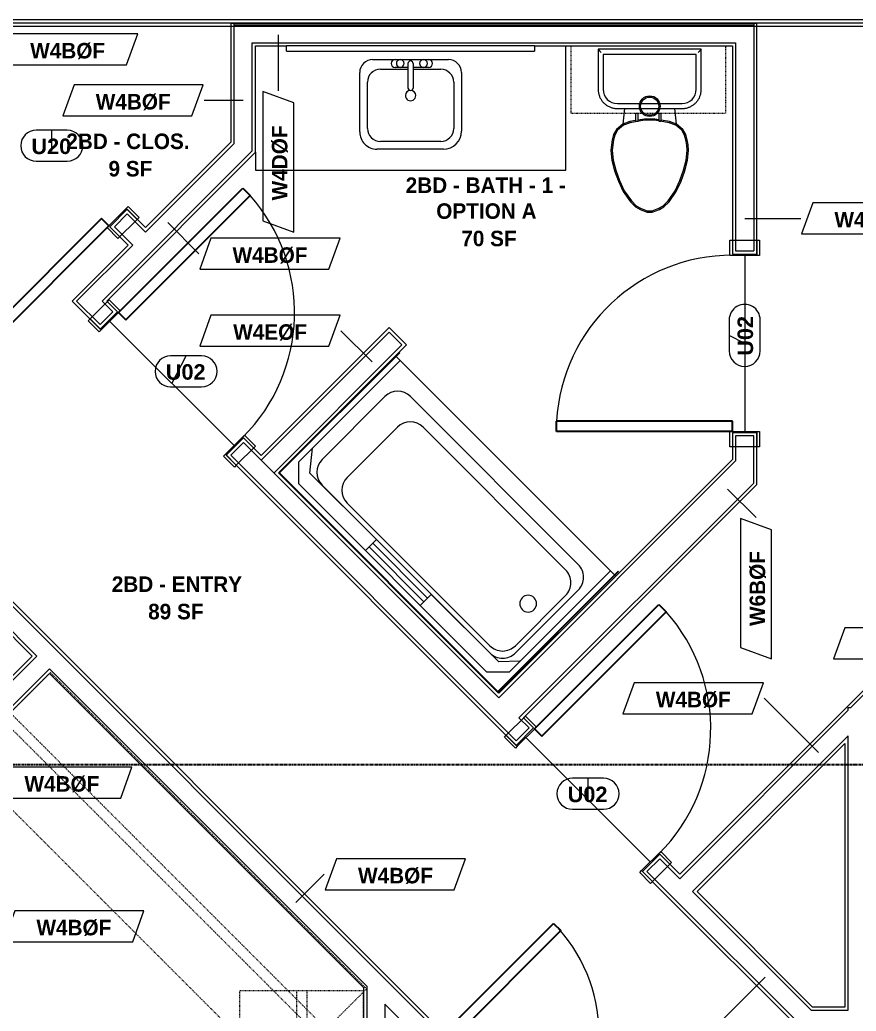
# Model space of a CAD drawing. Header units: inches. Extents: x -4058 to -1781, y 9814 to 12264.
# Drawn here: x -2421.8 to -2260, y 11487.6 to 11679.2 of the extents above; entities that cross this region are included whole.
import ezdxf

# ---------------------------------------------------------------- set-up
doc = ezdxf.new("R2010")
doc.units = ezdxf.units.IN
doc.header["$MEASUREMENT"] = 0
doc.linetypes.add('Dash', pattern=[0.25, 0.125, -0.125])
doc.linetypes.add('Grid Line 1_2_', pattern=[0.875, 0.5, -0.125, 0.125, -0.125])
for name, color, linetype, lineweight in [('0-1', 7, 'Continuous', 5), ('A-AREA-IDEN', 2, 'Continuous', 9), ('A-DOOR-3', 31, 'Continuous', 9), ('A-DOOR-4', 31, 'Continuous', 30), ('A-DOOR-IDEN', 31, 'Continuous', 9), ('A-FLOR-2', 192, 'Continuous', 9), ('A-WALL', 113, 'Continuous', 18), ('A-WALL-2', 250, 'Continuous', 18), ('A-WALL-3', 113, 'Continuous', 9), ('A-WALL-IDEN', 211, 'Continuous', 9), ('I-WALL-1', 7, 'Continuous', 9), ('I-WALL-2', 2, 'Continuous', 9), ('P-SANR-FIXT', 6, 'Continuous', 9), ('Q-CASE', 31, 'Continuous', 9), ('Q-CASE-1', 31, 'Dash', 9), ('Q-CASE-HDLN', 31, 'Dash', 9), ('S-GRID-1', 1, 'Grid Line 1_2_', 30)]:
    doc.layers.add(name, color=color, linetype=linetype, lineweight=lineweight)
doc.styles.add('Arial_B', font='arialbd.ttf', dxfattribs={"height": 3})
doc.styles.add('Century Gothic_B', font='GOTHICB.TTF', dxfattribs={"height": 3})

# ---------------------------------------------------------------- blocks, each defined once
blk = doc.blocks.new('CTR - 1st Phase - Common Walls_rvt-1-UNIT PLANS - 2ND FLOOR')
at = {"layer": 'A-WALL-2'}
for p, q in [((-2076.17, 11678.61), (-2437.85, 11678.61)), ((-2076.17, 11679.24), (-2437.22, 11679.24))]:
    blk.add_line(p, q, dxfattribs=at)
at = {"layer": 'I-WALL-1'}
blk.add_line((-2438.47, 11677.99), (-2076.17, 11677.99), dxfattribs=at)
blk = doc.blocks.new('CTR - 1st Phase - Structure_rvt-1-UNIT PLANS - 2ND FLOOR')
at = {"layer": 'S-GRID-1'}
blk.add_line((-1781.27, 11535.19), (-4041.78, 11535.19), dxfattribs=at)
blk = doc.blocks.new('SWING - SINGLE - FLUSH - SWING - FLUSH - 2-10 x 6-8 - PRIVACY-4346070-UNIT PLANS - 2ND FLOOR')
at = {"layer": 'A-DOOR-3'}
for p, q in [((-20, 2.37), (-20, 2.87)), ((-20, 2.87), (-17, 2.87)), ((-20, 2.37), (-17, 2.37)), ((-20, -2.88), (-20, 2.37)), ((-17, 2.37), (-20, 2.37)), ((-17, 2.87), (-17, 2.37)), ((-17, 2.37), (-17, -2.88)), ((17, 2.37), (17, 2.87)), ((17, 2.87), (20, 2.87)), ((17, 2.37), (20, 2.37)), ((17, -2.88), (17, 2.37)), ((20, 2.37), (17, 2.37)), ((20, 2.87), (20, 2.37)), ((20, 2.37), (20, -2.88)), ((-17, -2.88), (-20, -2.88)), ((20, -2.88), (17, -2.88))]:
    blk.add_line(p, q, dxfattribs=at)
blk.add_arc((17, -2.38), 34.07, 180, 266.6343, dxfattribs=at)
at = {"layer": 'A-DOOR-4'}
for p, q in [((15, -2.38), (15, -36.38)), ((17, -2.38), (15, -2.38)), ((17, -2.38), (17, -36.38)), ((17, -36.38), (15, -36.38))]:
    blk.add_line(p, q, dxfattribs=at)
blk = doc.blocks.new('SWING - SINGLE - FLUSH - SWING - FLUSH - 2-10 x 6-8 - PRIVACY-4346068-UNIT PLANS - 2ND FLOOR')
at = {"layer": 'A-DOOR-3'}
for p, q in [((-20, 2.37), (-20, 2.87)), ((-20, 2.87), (-17, 2.87)), ((-20, 2.37), (-17, 2.37)), ((-20, -2.88), (-20, 2.37)), ((-17, 2.37), (-20, 2.37)), ((-17, 2.87), (-17, 2.37)), ((-17, 2.37), (-17, -2.88)), ((17, 2.37), (17, 2.87)), ((17, 2.87), (20, 2.87)), ((17, 2.37), (20, 2.37)), ((17, -2.88), (17, 2.37)), ((20, 2.37), (17, 2.37)), ((20, 2.87), (20, 2.37)), ((20, 2.37), (20, -2.88)), ((-17, -2.88), (-20, -2.88)), ((20, -2.88), (17, -2.88))]:
    blk.add_line(p, q, dxfattribs=at)
blk.add_arc((17, -2.38), 34.07, 180, 266.6343, dxfattribs=at)
at = {"layer": 'A-DOOR-4'}
for p, q in [((15, -2.38), (15, -36.38)), ((17, -2.38), (15, -2.38)), ((17, -2.38), (17, -36.38)), ((17, -36.38), (15, -36.38))]:
    blk.add_line(p, q, dxfattribs=at)
blk = doc.blocks.new('M_Sink Vanity-Square - 500 x 440mm-1372835-UNIT PLANS - 2ND FLOOR')
at = {"layer": 'P-SANR-FIXT'}
for p, q in [((-5.72, 10.23), (7.14, 10.23)), ((-5.22, 8.73), (6.46, 8.73)), ((-9.22, -4.59), (-9.22, 6.73)), ((-7.72, -2.72), (-7.72, 6.23)), ((8.96, 6.23), (8.96, -2.72)), ((10.46, 6.91), (10.46, -4.59)), ((0.12, -6.33), (0.12, -1.59)), ((1.12, -6.33), (1.12, -1.59)), ((0.12, -5.22), (-5.22, -5.22)), ((-2.88, -5.59), (0.12, -5.59)), ((6.46, -5.22), (1.12, -5.22)), ((1.12, -5.59), (3.62, -5.59)), ((7.96, -7.09), (-6.72, -7.09)), ((3.62, -7.09), (-2.88, -7.09))]:
    blk.add_line(p, q, dxfattribs=at)
for centre, radius, start, end in [((-5.72, 6.73), 3.5, 90, 180), ((7.14, 6.91), 3.32, 360, 90), ((-5.22, 6.23), 2.5, 90, 180), ((6.46, 6.23), 2.5, 360, 90), ((0.62, -0.13), 1, 360, 180), ((0.62, -0.13), 1, 180, 0), ((0.62, -1.59), 0.5, 360, 180), ((-5.22, -2.72), 2.5, 180, 270), ((6.46, -2.72), 2.5, 270, 360), ((-6.72, -4.59), 2.5, 180, 270), ((-2.88, -6.34), 0.75, 90, 270), ((-1.88, -6.34), 0.75, 360, 180), ((2.62, -6.34), 0.75, 0, 180), ((3.62, -6.34), 0.75, 270, 90), ((7.96, -4.59), 2.5, 270, 0), ((-1.88, -6.34), 0.75, 180, 0), ((0.62, -6.33), 0.5, 180, 0), ((2.62, -6.34), 0.75, 180, 0)]:
    blk.add_arc(centre, radius, start, end, dxfattribs=at)
blk = doc.blocks.new('Bath Vanity - Bath Vanity 60_-V19-UNIT PLANS - 2ND FLOOR')
at = {"layer": 'Q-CASE'}
for p, q in [((30.74, 24), (-29.26, 24)), ((-29.26, 24), (-29.26, 0)), ((30.74, 20.56), (30.74, 24))]:
    blk.add_line(p, q, dxfattribs=at)
blk = doc.blocks.new('Toilet-Domestic-3D - Toilet-Domestic-3D-V20-UNIT PLANS - 2ND FLOOR')
at = {"layer": 'P-SANR-FIXT'}
for p, q in [((-9.98, 19.48), (-9.98, 11.75)), ((9.98, 19.48), (-9.98, 19.48)), ((-9.86, 19.36), (-9.98, 19.48)), ((9.98, 19.48), (9.86, 19.36)), ((9.98, 11.75), (9.98, 19.48)), ((9, 18.5), (-9, 18.5)), ((-9, 18.5), (-9, 11.75)), ((-9, 18.5), (-9, 11.75)), ((9, 18.5), (-9, 18.5)), ((9, 11.75), (9, 18.5)), ((9, 11.75), (9, 18.5)), ((-6.25, 9), (6.25, 9)), ((-6.25, 9), (6.25, 9)), ((-6.25, 8.02), (6.25, 8.02)), ((-4.86, 8.02), (-5.21, 5)), ((5.21, 5), (4.86, 8.02)), ((-1, 6), (-2.26, 5.78)), ((-1, 6), (-0.98, 5.75)), ((1, 6), (-1, 6)), ((1, 6), (0.98, 5.75)), ((1.75, 5.87), (1, 6)), ((3.84, 5.5), (2.24, 5.78)), ((-6.4, 4), (-6.97, 3)), ((-6.21, 3.84), (-6.73, 2.9)), ((-5.21, 5), (-6.4, 4)), ((-6.21, 3.84), (-6.4, 4)), ((-5.08, 4.78), (-6.21, 3.84)), ((-3.84, 5.5), (-5.21, 5)), ((-5.21, 5), (-5.08, 4.78)), ((-3.77, 5.26), (-5.08, 4.78)), ((-2.75, 5.69), (-3.84, 5.5)), ((-3.84, 5.5), (-3.77, 5.26)), ((-0.98, 5.75), (-3.77, 5.26)), ((0.98, 5.75), (-0.98, 5.75)), ((3.77, 5.26), (0.98, 5.75)), ((3.84, 5.5), (3.77, 5.26)), ((5.08, 4.78), (3.77, 5.26)), ((5.21, 5), (3.84, 5.5)), ((5.21, 5), (5.08, 4.78)), ((6.21, 3.84), (5.08, 4.78)), ((6.4, 4), (5.21, 5)), ((6.4, 4), (6.21, 3.84)), ((6.73, 2.9), (6.21, 3.84)), ((6.97, 3), (6.4, 4)), ((-7.24, 2), (-7.41, 1)), ((-6.97, 3), (-7.24, 2)), ((-7.24, 2), (-6.99, 1.95)), ((-6.99, 1.95), (-7.16, 0.96)), ((-6.73, 2.9), (-6.99, 1.95)), ((-6.97, 3), (-6.73, 2.9)), ((6.97, 3), (6.73, 2.9)), ((6.99, 1.95), (6.73, 2.9)), ((7.24, 2), (6.97, 3)), ((7.24, 2), (6.99, 1.95)), ((7.16, 0.96), (6.99, 1.95)), ((7.41, 1), (7.24, 2)), ((-7.41, 1), (-7.5, 0)), ((-7.41, 1), (-7.16, 0.96)), ((-7.16, 0.96), (-7.25, 0)), ((7.41, 1), (7.16, 0.96)), ((7.25, 0), (7.16, 0.96)), ((7.5, 0), (7.25, 0)), ((7.5, 0), (7.41, 1)), ((-7.5, 0), (-7.25, 0)), ((-7.5, 0), (-7.33, -1.99)), ((-7.25, 0), (-7.08, -1.95)), ((7.08, -1.95), (7.25, 0)), ((7.33, -1.99), (7.5, 0)), ((-7.33, -1.99), (-7.08, -1.95)), ((-7.33, -1.99), (-6.79, -4)), ((-7.08, -1.95), (-6.55, -3.92)), ((6.55, -3.92), (7.08, -1.95)), ((6.79, -4), (7.33, -1.99)), ((7.33, -1.99), (7.08, -1.95)), ((-6.79, -4), (-6.55, -3.92)), ((-6.79, -4), (-6.06, -6)), ((-6.55, -3.92), (-5.83, -5.9)), ((5.83, -5.9), (6.55, -3.92)), ((6.06, -6), (6.79, -4)), ((6.79, -4), (6.55, -3.92)), ((-6.06, -6), (-5.83, -5.9)), ((-6.06, -6), (-5.13, -8)), ((-5.83, -5.9), (-4.91, -7.88)), ((4.91, -7.88), (5.83, -5.9)), ((5.13, -8), (6.06, -6)), ((6.06, -6), (5.83, -5.9)), ((-5.13, -8), (-4.91, -7.88)), ((-5.13, -8), (-3.74, -10)), ((-4.91, -7.88), (-3.55, -9.84)), ((3.55, -9.84), (4.91, -7.88)), ((3.74, -10), (5.13, -8)), ((5.13, -8), (4.91, -7.88)), ((-3.74, -10), (-3.55, -9.84)), ((-3.74, -10), (-2.74, -11)), ((-3.55, -9.84), (-2.59, -10.8)), ((-2.74, -11), (-2.59, -10.8)), ((-2.74, -11), (-1.87, -11.5)), ((-2.59, -10.8), (-1.77, -11.27)), ((-1.87, -11.5), (-1.77, -11.27)), ((-1.87, -11.5), (-0.5, -12)), ((-1.77, -11.27), (-0.46, -11.75)), ((0.46, -11.75), (1.77, -11.27)), ((0.5, -12), (1.87, -11.5)), ((1.77, -11.27), (2.59, -10.8)), ((1.87, -11.5), (1.77, -11.27)), ((1.87, -11.5), (2.74, -11)), ((2.59, -10.8), (3.55, -9.84)), ((2.74, -11), (2.59, -10.8)), ((2.74, -11), (3.74, -10)), ((3.74, -10), (3.55, -9.84)), ((-0.5, -12), (-0.46, -11.75)), ((-0.5, -12), (0.5, -12)), ((-0.46, -11.75), (0.46, -11.75)), ((0.5, -12), (0.46, -11.75))]:
    blk.add_line(p, q, dxfattribs=at)
at = {"layer": 'P-SANR-FIXT', "flags": 128}
for points in [[(-9.98, 11.75), (-9.97, 11.6), (-9.97, 11.45), (-9.95, 11.3), (-9.93, 11.16), (-9.9, 11.01), (-9.87, 10.86), (-9.83, 10.72), (-9.79, 10.58), (-9.74, 10.44), (-9.68, 10.3), (-9.62, 10.16), (-9.56, 10.03), (-9.48, 9.9), (-9.41, 9.77), (-9.33, 9.65), (-9.24, 9.52), (-9.15, 9.41), (-9.05, 9.29), (-8.95, 9.18), (-8.85, 9.08), (-8.74, 8.97), (-8.62, 8.88), (-8.51, 8.78), (-8.39, 8.7), (-8.26, 8.61), (-8.14, 8.54), (-8.01, 8.46), (-7.87, 8.4), (-7.74, 8.33), (-7.6, 8.28), (-7.46, 8.22), (-7.32, 8.18), (-7.17, 8.14), (-7.03, 8.11), (-6.88, 8.08), (-6.74, 8.05), (-6.59, 8.04), (-6.44, 8.03), (-6.29, 8.02), (-6.25, 8.02)], [(6.25, 8.02), (6.4, 8.03), (6.55, 8.03), (6.7, 8.05), (6.84, 8.07), (6.99, 8.1), (7.14, 8.13), (7.28, 8.17), (7.42, 8.21), (7.56, 8.26), (7.7, 8.32), (7.84, 8.38), (7.97, 8.44), (8.1, 8.52), (8.23, 8.59), (8.35, 8.67), (8.48, 8.76), (8.59, 8.85), (8.71, 8.95), (8.82, 9.05), (8.92, 9.15), (9.03, 9.26), (9.12, 9.38), (9.22, 9.49), (9.3, 9.61), (9.39, 9.74), (9.46, 9.86), (9.54, 9.99), (9.6, 10.13), (9.67, 10.26), (9.72, 10.4), (9.78, 10.54), (9.82, 10.68), (9.86, 10.83), (9.89, 10.97), (9.92, 11.12), (9.95, 11.26), (9.96, 11.41), (9.97, 11.56), (9.98, 11.71), (9.98, 11.75)]]:
    blk.add_lwpolyline(points, dxfattribs=at)
at = {"layer": 'P-SANR-FIXT'}
for radius in [2, 1.75]:
    blk.add_circle((0, 8.48), radius, dxfattribs=at)
for centre, start, end in [((-6.25, 11.75), 180, 270), ((-6.25, 11.75), 180, 270), ((6.25, 11.75), 270, 360), ((6.25, 11.75), 270, 360)]:
    blk.add_arc(centre, 2.75, start, end, dxfattribs=at)
for points in [[(-9.98, 19.48), (-9.98, 19.48), (-9.98, 19.48), (-9.98, 19.48)], [(9.98, 19.48), (9.98, 19.48), (9.98, 19.48), (9.98, 19.48)]]:
    blk.add_open_spline(points, degree=3, dxfattribs=at)
for points, knots in [([(-9.37, 18.87), (-9.41, 18.91), (-9.47, 18.97), (-9.55, 19.05), (-9.6, 19.1), (-9.66, 19.16), (-9.71, 19.21), (-9.75, 19.25), (-9.78, 19.28), (-9.8, 19.3), (-9.82, 19.32), (-9.85, 19.35), (-9.86, 19.36), (-9.86, 19.36)], [0, 0, 0, 0, 0.166667, 0.25, 0.333333, 0.416667, 0.5, 0.583333, 0.666667, 0.708333, 0.75, 0.833333, 1, 1, 1, 1]), ([(9.86, 19.36), (9.86, 19.36), (9.85, 19.35), (9.82, 19.32), (9.8, 19.3), (9.78, 19.28), (9.75, 19.25), (9.71, 19.21), (9.66, 19.16), (9.6, 19.1), (9.55, 19.05), (9.47, 18.97), (9.41, 18.91), (9.37, 18.87)], [-1, -1, -1, -1, -0.833333, -0.75, -0.708333, -0.666667, -0.583333, -0.5, -0.416667, -0.333333, -0.25, -0.166667, 0, 0, 0, 0])]:
    blk.add_open_spline(points, degree=3, knots=knots, dxfattribs=at)
blk = doc.blocks.new('300 Series Wall Hung Cabinet_326 - 30_-2909952-UNIT PLANS - 2ND FLOOR')
at = {"layer": 'Q-CASE'}
for p, q in [((-2.5, -13.19), (-2.01, -13.19)), ((-2.5, -13.19), (-2.5, -14.69)), ((-2.01, -14.69), (-2.01, -13.19)), ((2, -13.19), (2.49, -13.19)), ((2, -13.19), (2, -14.69)), ((2.49, -14.69), (2.49, -13.19)), ((-2.5, -14.69), (-2.01, -14.69)), ((2, -14.69), (2.49, -14.69))]:
    blk.add_line(p, q, dxfattribs=at)
at = {"layer": 'Q-CASE-1'}
for p, q in [((15, -0.19), (-15, -0.19)), ((-15, -0.19), (-15, -13.19)), ((15, -13.19), (15, -0.19)), ((-15, -13.19), (15, -13.19))]:
    blk.add_line(p, q, dxfattribs=at)
blk = doc.blocks.new('BATHROOM MIRROR - BATHROOM MIRROR 48_-3124766-UNIT PLANS - 2ND FLOOR')
at = {"layer": 'Q-CASE'}
for p, q in [((24.74, 24), (-23.26, 24)), ((-23.26, 23), (-23.26, 24)), ((24.74, 24), (24.74, 23)), ((-23.26, 23), (24.74, 23))]:
    blk.add_line(p, q, dxfattribs=at)
blk = doc.blocks.new('CTS6032CP - CTS6032CP-3806650-UNIT PLANS - 2ND FLOOR')
at = {"layer": 'P-SANR-FIXT'}
for p, q in [((0.12, 33), (0, 33)), ((0, 0), (0, 33)), ((0.12, 0.12), (0.12, 33)), ((60, 33), (59.88, 33)), ((59.88, 33), (59.88, 0.12)), ((60, 33), (60, 0)), ((0.12, 32), (1.25, 32)), ((58.75, 32), (1.25, 32)), ((1.25, 4.25), (1.25, 32)), ((58.75, 32), (59.88, 32)), ((58.75, 32), (58.75, 4.31)), ((7.6, 28.46), (53.48, 28.46)), ((4.1, 7.77), (4.1, 24.96)), ((52.5, 26), (13.5, 26)), ((56.98, 24.96), (56.98, 7.77)), ((10, 22.5), (10, 8.75)), ((56, 8.75), (56, 22.5)), ((4.31, 4.25), (1.25, 8.02)), ((58.75, 7.23), (55.94, 4.25)), ((4.25, 1.25), (1.25, 4.25)), ((22.5, 4.25), (4.31, 4.25)), ((53.48, 4.27), (7.6, 4.27)), ((13.5, 5.25), (52.5, 5.25)), ((22.5, 1.25), (22.5, 4.25)), ((37.5, 4.25), (37.5, 1.25)), ((55.94, 4.25), (37.5, 4.25)), ((58.75, 4.31), (55.69, 1.25)), ((37.5, 3.25), (22.5, 3.25)), ((22.5, 2.25), (37.5, 2.25)), ((59.88, 0.12), (0.12, 0.12)), ((55.69, 1.25), (4.25, 1.25)), ((60, 0), (0, 0))]:
    blk.add_line(p, q, dxfattribs=at)
for centre, radius, start, end in [((7.6, 24.96), 3.5, 90, 180), ((53.48, 24.96), 3.5, 360, 90), ((13.5, 22.5), 3.5, 90, 180), ((52.5, 22.5), 3.5, 360, 90), ((52, 16.25), 1.63, 0, 180), ((52, 16.25), 1.63, 180, 360), ((7.6, 7.77), 3.5, 180, 270), ((13.5, 8.75), 3.5, 180, 270), ((52.5, 8.75), 3.5, 270, 0), ((53.48, 7.77), 3.5, 270, 0)]:
    blk.add_arc(centre, radius, start, end, dxfattribs=at)
blk = doc.blocks.new('SWING - SINGLE - FLUSH - SWING - FLUSH - 3-0 x 6-8 - PASSAGE-4346075-UNIT PLANS - 2ND FLOOR')
at = {"layer": 'A-DOOR-3'}
for p, q in [((-21, 2.37), (-21, 2.87)), ((-21, 2.87), (-18, 2.87)), ((-21, 2.37), (-18, 2.37)), ((-21, -2.88), (-21, 2.37)), ((-18, 2.37), (-21, 2.37)), ((-18, 2.87), (-18, 2.37)), ((-18, 2.37), (-18, -2.88)), ((18, 2.37), (18, 2.87)), ((18, 2.87), (21, 2.87)), ((18, 2.37), (21, 2.37)), ((18, -2.88), (18, 2.37)), ((21, 2.37), (18, 2.37)), ((21, 2.87), (21, 2.37)), ((21, 2.37), (21, -2.88)), ((-18, -2.88), (-21, -2.88)), ((21, -2.88), (18, -2.88))]:
    blk.add_line(p, q, dxfattribs=at)
blk.add_arc((18, -2.38), 36.07, 180, 266.8211, dxfattribs=at)
at = {"layer": 'A-DOOR-4'}
for p, q in [((16, -2.38), (16, -38.39)), ((18, -2.38), (16, -2.38)), ((18, -2.38), (18, -38.39)), ((18, -38.39), (16, -38.39))]:
    blk.add_line(p, q, dxfattribs=at)
blk = doc.blocks.new('OD_CW_Closet - OD_CW_Closet-3807278-UNIT PLANS - 2ND FLOOR')
at = {"layer": 'Q-CASE-HDLN'}
for p, q in [((67.55, 24), (0.74, 24)), ((0.74, 24), (0.74, 0)), ((67.55, 0), (67.55, 24)), ((0.74, 13), (67.55, 13)), ((0.74, 11), (67.55, 11)), ((0.74, 0), (67.55, 0))]:
    blk.add_line(p, q, dxfattribs=at)
blk = doc.blocks.new('OD_CW_Closet - OD_CW_Closet-3810373-UNIT PLANS - 2ND FLOOR')
at = {"layer": 'Q-CASE-HDLN'}
for p, q in [((87.24, 24), (0.74, 24)), ((0.74, 24), (0.74, 0)), ((87.24, 0), (87.24, 24)), ((0.74, 13), (87.24, 13)), ((0.74, 11), (87.24, 11)), ((0.74, 0), (87.24, 0))]:
    blk.add_line(p, q, dxfattribs=at)
blk = doc.blocks.new('SWING - DOUBLE - FLUSH - SWING - DOUBLE - 5-0 x 6-8 - DUMMY-3703244-UNIT PLANS - 2ND FLOOR')
at = {"layer": 'A-DOOR-3'}
for p, q in [((-30, 3.375), (-33, 3.375)), ((-33, 3.375), (-33, 2.375)), ((-33, 2.375), (-30, 2.375)), ((-30, 2.375), (-30, 3.375)), ((33, 3.375), (30, 3.375)), ((30, 3.375), (30, 2.375)), ((30, 2.375), (33, 2.375)), ((33, 2.375), (33, 3.375)), ((-30, -2.375), (-33, -2.375)), ((-33, -2.375), (-33, -3.375)), ((-33, -3.375), (-30, -3.375)), ((-30, -3.375), (-30, -2.375)), ((33, -2.375), (30, -2.375)), ((30, -2.375), (30, -3.375)), ((30, -3.375), (33, -3.375)), ((33, -3.375), (33, -2.375))]:
    blk.add_line(p, q, dxfattribs=at)
for centre, start, end in [((-30, 2.375), 360, 90), ((30, 2.375), 90, 180)]:
    blk.add_arc(centre, 30, start, end, dxfattribs=at)
at = {"layer": 'A-DOOR-4'}
for p, q in [((-30, 3.375), (-30, 32.375)), ((-30, 32.375), (-28, 32.375)), ((-28, 32.375), (-28, 2.375)), ((30, 32.375), (28, 32.375)), ((28, 32.375), (28, 2.375)), ((30, 3.375), (30, 32.375)), ((-28, 2.375), (-30, 2.375)), ((28, 2.375), (30, 2.375))]:
    blk.add_line(p, q, dxfattribs=at)
blk = doc.blocks.new('Wall Tag - Arch Wall-3956453-UNIT PLANS - 2ND FLOOR')
at = {"layer": 'A-WALL-IDEN'}
for p, q in [((-0.3561, 0.0937), (-0.4244, -0.0937)), ((0.4244, 0.0937), (-0.3561, 0.0937)), ((0.3561, -0.0937), (0.4244, 0.0937)), ((-0.4244, -0.0937), (0.3561, -0.0937))]:
    blk.add_line(p, q, dxfattribs=at)
blk = doc.blocks.new('Door Tag - Type Mark-2601225-UNIT PLANS - 2ND FLOOR')
at = {"layer": 'A-DOOR-IDEN'}
for p, q in [((0.09375, 0.09375), (-0.09375, 0.09375)), ((-0.09375, -0.09375), (0.09375, -0.09375))]:
    blk.add_line(p, q, dxfattribs=at)
for centre, start, end in [((-0.09375, 0), 90, 270), ((0.09375, 0), 270, 90)]:
    blk.add_arc(centre, 0.09375, start, end, dxfattribs=at)

msp = doc.modelspace()

# ---------------------------------------------------------------- linework, layer by layer
at = {"layer": 'A-DOOR-IDEN'}
for p, q in [((-2415.62, 11653.82), (-2415.62, 11657.9)), ((-2281.6, 11616.66), (-2284.6, 11618.21)), ((-2392.39, 11608.93), (-2389.63, 11614.27)), ((-2311.9, 11528.43), (-2311.9, 11532.59))]:
    msp.add_line(p, q, dxfattribs=at)
at = {"layer": 'A-FLOR-2'}
for p, q in [((-2281.6, 11633.66), (-2281.6, 11599.66)), ((-2404.42, 11620.95), (-2380.37, 11596.91)), ((-2306.69, 11571.84), (-2306.51, 11571.66)), ((-2323.92, 11540.45), (-2299.88, 11516.41))]:
    msp.add_line(p, q, dxfattribs=at)
at = {"layer": 'A-WALL'}
for p, q in [((-2380.35, 11655.33), (-2380.35, 11678.55)), ((-2380.35, 11678.3), (-2279.85, 11678.3)), ((-2279.85, 11678.55), (-2279.85, 11634.54)), ((-2376.85, 11653.88), (-2376.85, 11674.8)), ((-2376.85, 11674.8), (-2283.35, 11674.8)), ((-2283.35, 11674.8), (-2283.35, 11634.54)), ((-2380.35, 11655.33), (-2397.5, 11638.18)), ((-2376.85, 11653.88), (-2405.86, 11624.87)), ((-2401.03, 11641.71), (-2403.51, 11639.24)), ((-2397.5, 11638.18), (-2401.03, 11641.71)), ((-2403.51, 11639.24), (-2399.97, 11635.7)), ((-2399.97, 11635.7), (-2410.81, 11624.87)), ((-2283.35, 11634.54), (-2279.85, 11634.54)), ((-2406.27, 11620.33), (-2410.81, 11624.87)), ((-2403.8, 11622.8), (-2405.86, 11624.87)), ((-2406.27, 11620.33), (-2403.8, 11622.8)), ((-2375.1, 11594.11), (-2350.35, 11618.86)), ((-2347.88, 11616.38), (-2350.35, 11618.86)), ((-2372.62, 11591.63), (-2347.88, 11616.38)), ((-2378.52, 11597.52), (-2380.99, 11595.05)), ((-2329.14, 11548.14), (-2378.52, 11597.52)), ((-2283.35, 11598.79), (-2283.35, 11593.94)), ((-2279.85, 11598.79), (-2283.35, 11598.79)), ((-2279.85, 11589.66), (-2279.85, 11598.79)), ((-2380.99, 11595.05), (-2325.78, 11539.84)), ((-2283.35, 11593.94), (-2329.14, 11548.14)), ((-2351.19, 11493.83), (-2449.38, 11592.02)), ((-2279.85, 11589.66), (-2325.25, 11544.26)), ((-2446.47, 11584.16), (-2418.53, 11556.22)), ((-2437.69, 11537.07), (-2418.53, 11556.22)), ((-2434.19, 11535.62), (-2416.06, 11553.75)), ((-2416.06, 11553.75), (-2354.69, 11492.38)), ((-2261.1, 11546.24), (-2257.6, 11549.74)), ((-2294.17, 11513.17), (-2261.57, 11545.77)), ((-2261.57, 11546.24), (-2261.1, 11546.24)), ((-2261.57, 11545.77), (-2261.57, 11546.24)), ((-2323.3, 11542.31), (-2325.25, 11544.26)), ((-2325.78, 11539.84), (-2323.3, 11542.31)), ((-2291.69, 11510.7), (-2261.57, 11540.82)), ((-2261.57, 11487.74), (-2261.57, 11540.82)), ((-2298.02, 11517.03), (-2300.5, 11514.56)), ((-2294.17, 11513.17), (-2298.02, 11517.03)), ((-2300.5, 11514.56), (-2296.64, 11510.7)), ((-2296.64, 11510.7), (-2270.18, 11484.24)), ((-2291.69, 11510.7), (-2268.73, 11487.74)), ((-2340.69, 11483.33), (-2351.19, 11493.83)), ((-2354.69, 11492.38), (-2354.69, 11423.05)), ((-2351.19, 11488.88), (-2351.19, 11423.05)), ((-2351.19, 11488.88), (-2343.16, 11480.85)), ((-2268.73, 11487.74), (-2261.57, 11487.74))]:
    msp.add_line(p, q, dxfattribs=at)
at = {"layer": 'A-WALL-3'}
for p, q in [((-2380.97, 11678.55), (-2380.97, 11655.59)), ((-2279.22, 11678.55), (-2380.97, 11678.55)), ((-2279.22, 11633.91), (-2279.22, 11678.55)), ((-2376.22, 11653.62), (-2376.22, 11674.18)), ((-2376.22, 11674.18), (-2370.22, 11674.18)), ((-2322.22, 11674.18), (-2283.97, 11674.18)), ((-2283.97, 11674.18), (-2283.97, 11633.91)), ((-2380.97, 11655.59), (-2397.5, 11639.06)), ((-2404.97, 11624.87), (-2376.22, 11653.62)), ((-2401.03, 11642.6), (-2404.39, 11639.24)), ((-2397.5, 11639.06), (-2401.03, 11642.6)), ((-2404.39, 11639.24), (-2400.86, 11635.7)), ((-2400.86, 11635.7), (-2411.69, 11624.87)), ((-2283.97, 11633.91), (-2279.22, 11633.91)), ((-2411.69, 11624.87), (-2406.27, 11619.44)), ((-2402.91, 11622.8), (-2404.97, 11624.87)), ((-2406.27, 11619.44), (-2402.91, 11622.8)), ((-2283.97, 11599.41), (-2283.97, 11594.2)), ((-2279.22, 11599.41), (-2283.97, 11599.41)), ((-2279.22, 11589.4), (-2279.22, 11599.41)), ((-2378.52, 11598.41), (-2381.88, 11595.05)), ((-2375.1, 11594.99), (-2378.52, 11598.41)), ((-2381.88, 11595.05), (-2325.78, 11538.95)), ((-2283.97, 11594.2), (-2329.14, 11549.03)), ((-2350.56, 11494.08), (-2449.38, 11592.9)), ((-2324.36, 11544.26), (-2279.22, 11589.4)), ((-2446.47, 11583.27), (-2419.42, 11556.22)), ((-2419.42, 11556.22), (-2438.31, 11537.33)), ((-2433.56, 11535.36), (-2416.06, 11552.87)), ((-2416.06, 11552.87), (-2355.31, 11492.12)), ((-2329.14, 11549.03), (-2329.31, 11549.21)), ((-2257.86, 11550.36), (-2294.17, 11514.06)), ((-2322.42, 11542.31), (-2324.36, 11544.26)), ((-2325.78, 11538.95), (-2322.42, 11542.31)), ((-2290.81, 11510.7), (-2262.2, 11539.31)), ((-2262.2, 11539.31), (-2262.2, 11488.36)), ((-2298.02, 11517.92), (-2301.38, 11514.56)), ((-2294.17, 11514.06), (-2298.02, 11517.92)), ((-2301.38, 11514.56), (-2297.53, 11510.7)), ((-2297.53, 11510.7), (-2270.44, 11483.61)), ((-2268.47, 11488.36), (-2290.81, 11510.7)), ((-2339.8, 11483.33), (-2350.56, 11494.08)), ((-2355.31, 11492.12), (-2355.31, 11423.68)), ((-2262.2, 11488.36), (-2268.47, 11488.36))]:
    msp.add_line(p, q, dxfattribs=at)
at = {"layer": 'A-WALL-IDEN'}
for p, q in [((-2371.81, 11676.36), (-2371.81, 11665.52)), ((-2378.6, 11663.65), (-2386.16, 11663.65)), ((-2393.18, 11640.02), (-2387.16, 11634)), ((-2281.6, 11640.84), (-2270.75, 11640.84)), ((-2353.65, 11613.08), (-2359.7, 11619.13)), ((-2284.9, 11588.49), (-2279.39, 11582.98)), ((-2267.32, 11537.55), (-2277.83, 11548.06)), ((-2368.38, 11508.54), (-2362.9, 11514.03)), ((-2277.63, 11494.16), (-2288.14, 11483.65))]:
    msp.add_line(p, q, dxfattribs=at)
at = {"layer": 'I-WALL-2'}
for p, q in [((-2350.35, 11619.74), (-2375.1, 11594.99)), ((-2346.99, 11616.38), (-2350.35, 11619.74)), ((-2348.41, 11614.97), (-2346.99, 11616.38))]:
    msp.add_line(p, q, dxfattribs=at)

# ---------------------------------------------------------------- block references
at = {"layer": '0-1'}
for name in ['CTR - 1st Phase - Structure_rvt-1-UNIT PLANS - 2ND FLOOR', 'CTR - 1st Phase - Common Walls_rvt-1-UNIT PLANS - 2ND FLOOR']:
    msp.add_blockref(name, (0, 0), dxfattribs=at)
at = {"layer": 'A-DOOR-3'}
for name, p, rotation in [('SWING - SINGLE - FLUSH - SWING - FLUSH - 3-0 x 6-8 - PASSAGE-4346075-UNIT PLANS - 2ND FLOOR', (-2415.62, 11653.82), 314.9999999999298), ('SWING - SINGLE - FLUSH - SWING - FLUSH - 2-10 x 6-8 - PRIVACY-4346068-UNIT PLANS - 2ND FLOOR', (-2392.39, 11608.93), 134.9999999999262), ('SWING - SINGLE - FLUSH - SWING - FLUSH - 2-10 x 6-8 - PRIVACY-4346070-UNIT PLANS - 2ND FLOOR', (-2281.6, 11616.66), 269.999999999948), ('SWING - SINGLE - FLUSH - SWING - FLUSH - 2-10 x 6-8 - PRIVACY-4346068-UNIT PLANS - 2ND FLOOR', (-2311.9, 11528.43), 134.9999999999262), ('SWING - DOUBLE - FLUSH - SWING - DOUBLE - 5-0 x 6-8 - DUMMY-3703244-UNIT PLANS - 2ND FLOOR', (-2320.27, 11460.43), 314.9999999998456)]:
    msp.add_blockref(name, p, dxfattribs=dict(at, rotation=rotation))
at = {"layer": 'A-DOOR-IDEN', "xscale": 31.99999999999999, "yscale": 31.99999999999999, "zscale": 31.99999999999999}
for p in [(-2415.62, 11654.9), (-2389.63, 11611.27), (-2311.9, 11529.59)]:
    msp.add_blockref('Door Tag - Type Mark-2601225-UNIT PLANS - 2ND FLOOR', p, dxfattribs=at)
at = {"layer": 'A-DOOR-IDEN', "xscale": 31.99999999999999, "yscale": 31.99999999999999, "zscale": 31.99999999999999, "rotation": 89.99999999999955}
msp.add_blockref('Door Tag - Type Mark-2601225-UNIT PLANS - 2ND FLOOR', (-2281.6, 11618.21), dxfattribs=at)
at = {"layer": 'A-WALL-IDEN', "xscale": 31.99999999999999, "yscale": 31.99999999999999, "zscale": 31.99999999999999}
for p in [(-2412.58, 11673.52), (-2399.9, 11663.65), (-2257.02, 11640.84), (-2373.43, 11634), (-2373.43, 11619.13), (-2250.83, 11558.66), (-2291.56, 11548.06), (-2413.68, 11531.75), (-2349.16, 11514.03), (-2411.36, 11503.97)]:
    msp.add_blockref('Wall Tag - Arch Wall-3956453-UNIT PLANS - 2ND FLOOR', p, dxfattribs=at)
at = {"layer": 'A-WALL-IDEN', "xscale": 31.99999999999999, "yscale": 31.99999999999999, "zscale": 31.99999999999999, "rotation": 89.99999999999955}
for p in [(-2371.81, 11651.79), (-2279.39, 11569.25)]:
    msp.add_blockref('Wall Tag - Arch Wall-3956453-UNIT PLANS - 2ND FLOOR', p, dxfattribs=at)
at = {"layer": 'P-SANR-FIXT'}
msp.add_blockref('Toilet-Domestic-3D - Toilet-Domestic-3D-V20-UNIT PLANS - 2ND FLOOR', (-2299.97, 11654.06), dxfattribs=at)
for name, p, rotation in [('M_Sink Vanity-Square - 500 x 440mm-1372835-UNIT PLANS - 2ND FLOOR', (-2345.6, 11664.46), 180), ('CTS6032CP - CTS6032CP-3806650-UNIT PLANS - 2ND FLOOR', (-2371.74, 11591.63), 314.9999999997776)]:
    msp.add_blockref(name, p, dxfattribs=dict(at, rotation=rotation))
at = {"layer": 'Q-CASE'}
for name, p, rotation in [('Bath Vanity - Bath Vanity 60_-V19-UNIT PLANS - 2ND FLOOR', (-2345.48, 11674.18), 180), ('OD_CW_Closet - OD_CW_Closet-3810373-UNIT PLANS - 2ND FLOOR', (-2433.38, 11536.59), 314.9999999999857), ('OD_CW_Closet - OD_CW_Closet-3807278-UNIT PLANS - 2ND FLOOR', (-2379.31, 11492.23), 269.9999999999667)]:
    msp.add_blockref(name, p, dxfattribs=dict(at, rotation=rotation))
for name, p in [('BATHROOM MIRROR - BATHROOM MIRROR 48_-3124766-UNIT PLANS - 2ND FLOOR', (-2346.96, 11650.18)), ('300 Series Wall Hung Cabinet_326 - 30_-2909952-UNIT PLANS - 2ND FLOOR', (-2300.22, 11674.36))]:
    msp.add_blockref(name, p, dxfattribs=at)

# ---------------------------------------------------------------- texts
at = {"layer": 'A-AREA-IDEN', "char_height": 3, "attachment_point": 1, "style": 'Century Gothic_B'}
for s, insert, width in [('2BD - CLOS.', (-2412.81, 11657.25), 29.29), ('9 SF', (-2404.64, 11651.95), 9.494), ('2BD - BATH - 1 -', (-2347.17, 11648.76), 38.481), ('OPTION A', (-2341.25, 11643.76), 24.24), ('70 SF', (-2336.41, 11638.46), 12.423), ('2BD - ENTRY', (-2404.01, 11571.62), 29.492), ('89 SF', (-2396.97, 11566.32), 12.423)]:
    msp.add_mtext(s, dxfattribs=dict(at, insert=insert, width=width))
at = {"layer": 'A-DOOR-IDEN', "char_height": 3, "width": 9.393, "attachment_point": 1, "style": 'Arial_B'}
for s, insert in [('U20', (-2419.55, 11656.28)), ('U02', (-2393.56, 11612.65)), ('U02', (-2315.83, 11530.97))]:
    msp.add_mtext(s, dxfattribs=dict(at, insert=insert))
at = {"layer": 'A-DOOR-IDEN', "insert": (-2282.98, 11614.28), "char_height": 3, "width": 9.393, "attachment_point": 1, "rotation": 90, "style": 'Arial_B'}
msp.add_mtext('U02', dxfattribs=at)
at = {"layer": 'A-WALL-IDEN', "char_height": 3, "attachment_point": 1, "style": 'Century Gothic_B'}
for s, insert, width in [('W4BØF', (-2419.79, 11674.77), 17.372), ('W4BØF', (-2407.11, 11664.9), 17.372), ('W4BØF', (-2264.24, 11642.09), 17.372), ('W4BØF', (-2380.65, 11635.25), 17.372), ('W4EØF', (-2380.53, 11620.37), 17.069), ('W4BØF', (-2298.78, 11549.31), 17.372), ('W4BØF', (-2420.9, 11533), 17.372), ('W4BØF', (-2356.38, 11515.27), 17.372), ('W4BØF', (-2418.58, 11505.22), 17.372)]:
    msp.add_mtext(s, dxfattribs=dict(at, insert=insert, width=width))
at = {"layer": 'A-WALL-IDEN', "char_height": 3, "attachment_point": 1, "rotation": 90, "style": 'Century Gothic_B'}
for s, insert, width in [('W4DØF', (-2373.05, 11644.32), 17.978), ('W6BØF', (-2280.64, 11562.03), 17.372)]:
    msp.add_mtext(s, dxfattribs=dict(at, insert=insert, width=width))

doc.saveas('drawing.dxf')
